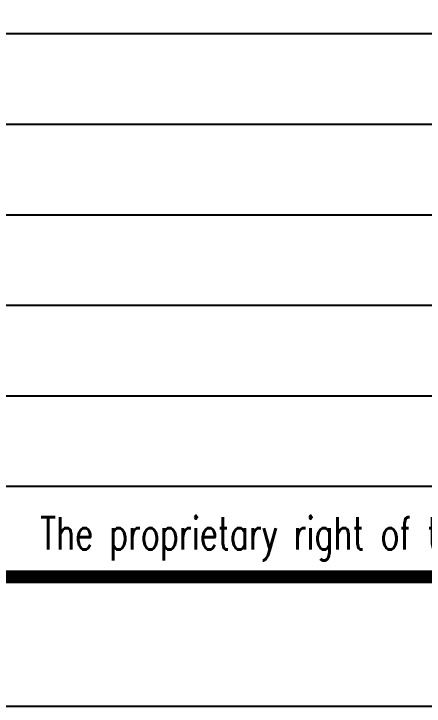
# Model space of a CAD drawing. Extents: x 4267484 to 4395158, y -674551 to -235742.
# Drawn here: x 4362862 to 4366034, y -359784 to -354431 of the extents above; entities that cross this region are included whole.
import ezdxf
from ezdxf.enums import TextEntityAlignment as Align

# ---------------------------------------------------------------- set-up
doc = ezdxf.new("R2010")
doc.units = 0
doc.header["$LTSCALE"] = 1000
doc.header["$MEASUREMENT"] = 0
doc.layers.get('0').update_dxf_attribs({"linetype": 'CONTINUOUS'})
doc.layers.add('PUB_TITLE', color=4, linetype='CONTINUOUS')
doc.layers.add('图层线', color=8, linetype='CONTINUOUS')
doc.styles.add('ECEC_TQ', font='txt_l.shx', dxfattribs={"bigfont": 'hztxt_l.shx'})

msp = doc.modelspace()

# ---------------------------------------------------------------- linework, layer by layer
at = {"layer": 'PUB_TITLE'}
msp.add_lwpolyline([(4301057.7, -359783.9), (4385157.7, -359783.9), (4385157.7, -300383.9), (4301057.7, -300383.9)], close=True, dxfattribs=at)
at = {"layer": 'PUB_TITLE', "const_width": 100}
msp.add_lwpolyline([(4303557.7, -358783.9), (4384157.7, -358783.9), (4384157.7, -301383.9), (4303557.7, -301383.9)], close=True, dxfattribs=at)
at = {"layer": '图层线'}
for p, q in [((4303557.7, -354583.9), (4366157.7, -354583.9)), ((4303557.7, -355283.9), (4366157.7, -355283.9)), ((4303557.7, -355983.9), (4366157.7, -355983.9)), ((4303557.7, -356683.9), (4366157.7, -356683.9)), ((4303557.7, -357383.9), (4366157.7, -357383.9)), ((4303557.7, -358083.9), (4366157.7, -358083.9))]:
    msp.add_line(p, q, dxfattribs=at)

# ---------------------------------------------------------------- texts
at = {"style": 'ECEC_TQ', "width": 0.72}
msp.add_text('The proprietary right of this document belongs to Anhui Huadong Chemical And Medical Engineering  Co.,Ltd.  and any replication or transfer to the 3rd. side is forbidden without its permission. ', height=250, dxfattribs=at).set_placement((4375157.7, -358483.9), align=Align.MIDDLE)

doc.saveas('drawing.dxf')
